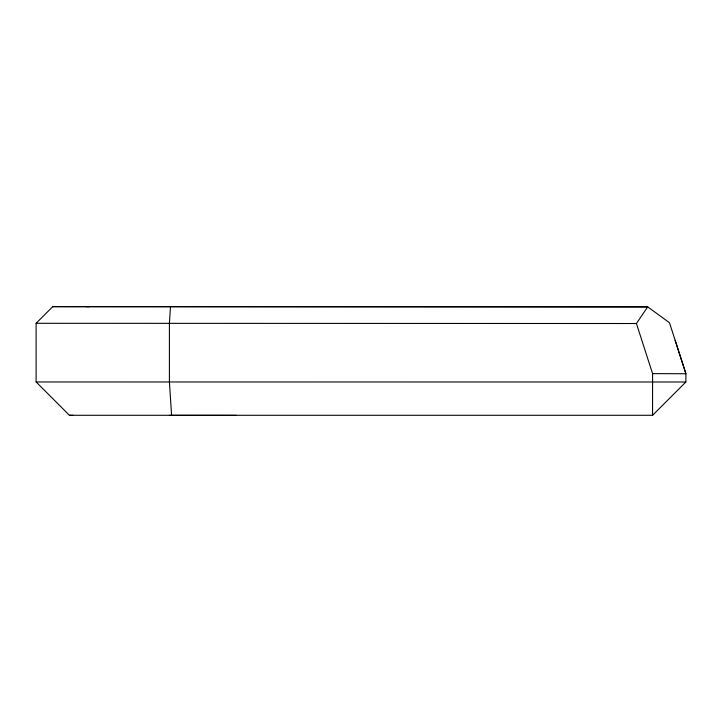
<?xml version="1.0" encoding="UTF-8"?>
<svg xmlns="http://www.w3.org/2000/svg" width="722" height="722" viewBox="0 0 722 722"><rect width="100%" height="100%" fill="white"/><g stroke="black" fill="none" stroke-linecap="round" stroke-linejoin="round"><path stroke-width="1.08" d="M69.438 415.285L652.58 415.285L685.873 381.992L685.9 373.635L669.484 322.734L647.706 306.859L636.425 323.519L652.58 373.617L652.562 415.312M170.5 306.679L169.408 323.339L169.408 381.956L171.592 415.276M685.873 381.992L36.118 381.965L36.109 323.294L52.778 306.642L647.706 306.859L52.769 306.651M36.109 323.294L636.425 323.519M652.58 373.617L685.9 373.743L675.133 340.324M73.112 415.303L69.429 415.294L36.118 381.965M86.414 306.679L89.257 306.679M169.399 415.33L236.04 415.349"/></g></svg>
